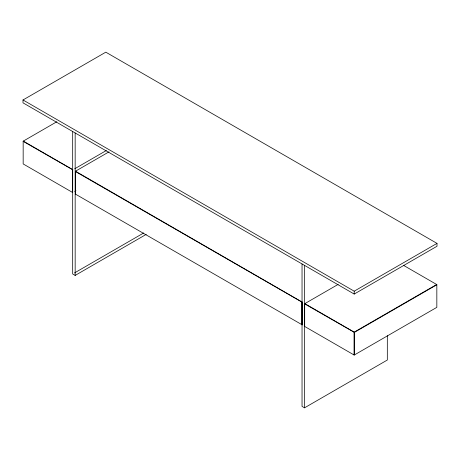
<?xml version="1.0" encoding="UTF-8"?>
<svg xmlns="http://www.w3.org/2000/svg" width="460" height="460" viewBox="0 0 460 460"><rect width="100%" height="100%" fill="white"/><g stroke="black" fill="none" stroke-linecap="round" stroke-linejoin="round"><path stroke-width="0.69" d="M72.68 169.573L72.847 169.861L23.167 141.369L23.333 141.082L72.68 169.573L72.68 192.521L23.167 163.933L23.167 141.18L56.816 121.751M302.036 301.99L301.869 324.841L302.203 324.841L302.036 301.99L75.498 171.201L75.331 171.488L302.203 302.277M23 99.969L105.8 52.17L437 243.386L437 246.255L354.2 294.055L23 102.839L23 99.969L354.2 291.186L437 243.386M74.704 168.785L106.329 150.529M108.98 151.869L75.331 171.298L75.331 194.051L302.203 324.841M74.704 191.354L75.946 190.636M74.531 272.912L143.738 232.955M72.68 131.52L72.68 273.982L75.164 275.413L146.222 234.387M338.169 284.383L304.687 303.715L304.687 326.468L354.2 355.057L436.833 307.349L436.833 284.59L403.357 265.265M302.036 263.942L302.036 406.398L304.52 407.83L387.32 360.03L387.32 335.691M354.2 291.186L354.2 294.055M304.52 265.374L304.52 407.83M75.164 132.957L75.164 275.413M304.853 303.617L304.687 303.905L354.367 332.396L436.833 284.78L436.666 284.498L354.2 332.108L354.033 354.959L354.367 354.959L354.2 332.108L304.853 303.617"/></g></svg>
